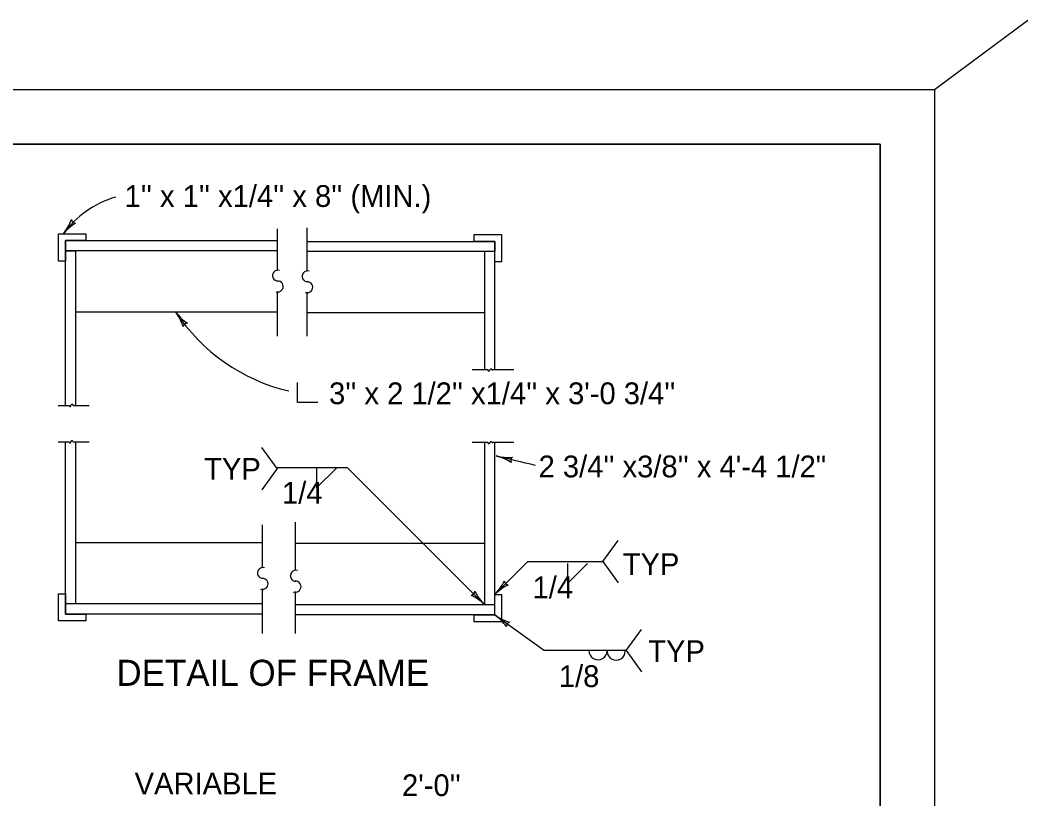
# Model space of a CAD drawing. Extents: x 999 to 1036.9, y 999.3 to 1022.6.
# Drawn here: x 1027.6 to 1036.86, y 1015.48 to 1022.64 of the extents above; entities that cross this region are included whole.
import ezdxf

# ---------------------------------------------------------------- set-up
doc = ezdxf.new("R2010")
doc.units = 0
for name, color, linetype in [('Level 1', 7, 'Continuous'), ('Level 10', 7, 'Continuous'), ('Level 11', 7, 'Continuous'), ('Level 14', 7, 'Continuous')]:
    doc.layers.add(name, color=color, linetype=linetype)

msp = doc.modelspace()

# ---------------------------------------------------------------- linework, layer by layer
at = {"layer": 'Level 1'}
for p, q in [((1029.9668, 1020.3411), (1029.9668, 1020.7218)), ((1030.2384, 1020.3345), (1030.2384, 1020.7305)), ((1027.9556, 1020.6749), (1028.2056, 1020.6749)), ((1027.9556, 1020.4249), (1027.9556, 1020.6749)), ((1028.0181, 1020.5187), (1028.0181, 1020.6124)), ((1028.2056, 1020.6124), (1028.0181, 1020.6124)), ((1028.0181, 1020.6124), (1028.0181, 1020.4249)), ((1028.0181, 1020.6124), (1029.9668, 1020.6124)), ((1028.2056, 1020.6749), (1028.2056, 1020.6124)), ((1030.2384, 1020.6048), (1031.9606, 1020.6048)), ((1031.7731, 1020.6048), (1031.7731, 1020.6673)), ((1031.7731, 1020.6673), (1032.0231, 1020.6673)), ((1031.9606, 1020.6048), (1031.7731, 1020.6048)), ((1031.9606, 1020.6048), (1031.9606, 1020.5111)), ((1031.9606, 1020.4173), (1031.9606, 1020.6048)), ((1032.0231, 1020.6673), (1032.0231, 1020.4173)), ((1028.0181, 1020.5187), (1028.1118, 1020.5187)), ((1028.0181, 1019.0982), (1028.0181, 1020.5187)), ((1029.9668, 1020.5187), (1028.0181, 1020.5187)), ((1028.1118, 1020.5187), (1028.1118, 1019.0982)), ((1031.9606, 1020.5111), (1030.2384, 1020.5111)), ((1031.9606, 1020.5111), (1031.8668, 1020.5111)), ((1031.8668, 1020.5111), (1031.8668, 1019.424)), ((1031.9606, 1019.424), (1031.9606, 1020.5111)), ((1028.0181, 1020.4249), (1027.9556, 1020.4249)), ((1032.0231, 1020.4173), (1031.9606, 1020.4173)), ((1029.967, 1020.1413), (1029.9668, 1020.1297)), ((1029.9668, 1019.7356), (1029.9668, 1020.1297)), ((1030.2386, 1020.1347), (1030.2384, 1020.1231)), ((1030.2384, 1019.7356), (1030.2384, 1020.1231)), ((1029.9668, 1019.9562), (1028.1126, 1019.9562)), ((1031.8678, 1019.9486), (1030.2384, 1019.9486)), ((1031.8967, 1019.424), (1031.7523, 1019.424)), ((1031.9366, 1019.424), (1031.9389, 1019.424)), ((1032.1351, 1019.424), (1031.9389, 1019.424)), ((1030.1493, 1019.1239), (1030.1493, 1019.3098)), ((1030.3354, 1019.1239), (1030.1493, 1019.1239)), ((1027.9528, 1019.0982), (1028.0495, 1019.0982)), ((1028.0894, 1019.0982), (1028.0918, 1019.0982)), ((1028.0918, 1019.0982), (1028.2373, 1019.0982)), ((1027.9528, 1018.7638), (1028.0483, 1018.7638)), ((1028.0181, 1017.2745), (1028.0181, 1018.7638)), ((1028.0883, 1018.7638), (1028.0906, 1018.7638)), ((1028.0906, 1018.7638), (1028.2373, 1018.7638)), ((1028.1118, 1018.7638), (1028.1118, 1017.2745)), ((1031.8967, 1018.7563), (1031.7523, 1018.7563)), ((1031.8668, 1018.7563), (1031.8668, 1017.2669)), ((1031.9366, 1018.7563), (1031.9389, 1018.7563)), ((1032.1351, 1018.7563), (1031.9389, 1018.7563)), ((1031.9606, 1017.2669), (1031.9606, 1018.7563)), ((1029.9635, 1018.5174), (1029.8228, 1018.7118)), ((1029.9635, 1018.5174), (1029.8228, 1018.3231)), ((1030.0181, 1018.5262), (1029.9623, 1018.5262)), ((1030.6077, 1018.5262), (1030.0181, 1018.5262)), ((1030.5133, 1018.5289), (1030.3248, 1018.3403)), ((1030.3248, 1018.5226), (1030.3248, 1018.3403)), ((1031.8668, 1017.2669), (1030.6077, 1018.5262)), ((1029.8281, 1017.6088), (1029.8281, 1018.0023)), ((1030.1308, 1017.5832), (1030.1308, 1018.0253)), ((1029.8281, 1017.837), (1028.1108, 1017.837)), ((1031.8688, 1017.8294), (1030.1308, 1017.8294)), ((1032.9537, 1017.6628), (1033.0943, 1017.8571)), ((1031.9606, 1017.3607), (1032.2637, 1017.6638)), ((1032.2637, 1017.6638), (1032.8533, 1017.6638)), ((1032.63, 1017.6453), (1032.63, 1017.463)), ((1032.8118, 1017.6448), (1032.63, 1017.463)), ((1032.8533, 1017.6638), (1032.9624, 1017.6638)), ((1032.9537, 1017.6628), (1033.0943, 1017.4684)), ((1027.9556, 1017.1183), (1027.9556, 1017.3683)), ((1027.9556, 1017.3683), (1028.0181, 1017.3683)), ((1028.0181, 1017.3683), (1028.0181, 1017.1808)), ((1029.8283, 1017.409), (1029.8281, 1017.3974)), ((1029.8281, 1017.0023), (1029.8281, 1017.3974)), ((1030.131, 1017.3833), (1030.1308, 1017.3718)), ((1030.1308, 1017.0023), (1030.1308, 1017.3718)), ((1031.9606, 1017.1732), (1031.9606, 1017.3607)), ((1031.9606, 1017.3607), (1032.0231, 1017.3607)), ((1032.0231, 1017.3607), (1032.0231, 1017.1107)), ((1028.0181, 1017.1808), (1028.0181, 1017.2745)), ((1029.8281, 1017.2745), (1028.0181, 1017.2745)), ((1031.9606, 1017.2669), (1030.1308, 1017.2669)), ((1028.0181, 1017.1808), (1028.2056, 1017.1808)), ((1029.8281, 1017.1808), (1028.0181, 1017.1808)), ((1028.2056, 1017.1808), (1028.2056, 1017.1183)), ((1031.9606, 1017.1732), (1030.1308, 1017.1732)), ((1031.7731, 1017.1107), (1031.7731, 1017.1732)), ((1031.7731, 1017.1732), (1031.9606, 1017.1732)), ((1031.9606, 1017.1732), (1032.4185, 1016.8453)), ((1028.2056, 1017.1183), (1027.9556, 1017.1183)), ((1032.0231, 1017.1107), (1031.7731, 1017.1107)), ((1033.1685, 1016.8453), (1033.3092, 1017.0397)), ((1033.1685, 1016.8453), (1032.4185, 1016.8453)), ((1033.1685, 1016.8453), (1033.3092, 1016.651))]:
    msp.add_line(p, q, dxfattribs=at)
for centre, radius, start, end in [((1028.7381, 1020.1336), 0.9162, 106.35176, 143.9279), ((1027.6337, 1020.9685), 0.4688, 320.92789, 339.59667), ((1028.11, 1020.8114), 0.0375, 189.70248, 271.81918), ((1028.3615, 1020.3776), 0.4688, 122.27504, 140.92178), ((1027.6337, 1020.9685), 0.4688, 320.91566, 320.92789), ((1029.9697, 1020.2911), 0.05, 72.80931, 271.04404), ((1030.2412, 1020.2845), 0.05, 72.80931, 271.04404), ((1029.9679, 1020.1912), 0.05, 268.98568, 93.09548), ((1030.2395, 1020.1846), 0.05, 268.98568, 93.09548), ((1029.9663, 1020.1163), 0.025, 86.27732, 131.85089), ((1030.2379, 1020.1097), 0.025, 86.27732, 131.85089), ((1029.4076, 1020.2361), 0.4688, 216.20722, 216.21944), ((1030.4607, 1020.8965), 1.711, 213.22128, 256.7472), ((1029.4076, 1020.2361), 0.4688, 216.21944, 234.88823), ((1028.6512, 1019.6821), 0.4688, 17.5666, 36.21333), ((1029.1347, 1019.8152), 0.0375, 84.99404, 167.11074), ((1031.9066, 1019.4246), 0.01, 162.80931, 1.04404), ((1031.9266, 1019.4242), 0.01, 358.98568, 183.09548), ((1031.9416, 1019.4239), 0.005, 176.27732, 221.85089), ((1028.0595, 1019.0987), 0.01, 162.80931, 1.04404), ((1028.0794, 1019.0984), 0.01, 358.98568, 183.09548), ((1028.0944, 1019.0981), 0.005, 176.27732, 221.85089), ((1028.0583, 1018.7644), 0.01, 162.80931, 1.04404), ((1028.0783, 1018.764), 0.01, 358.98568, 183.09548), ((1028.0933, 1018.7637), 0.005, 176.27732, 221.85089), ((1031.9066, 1018.7568), 0.01, 162.80931, 1.04404), ((1031.9266, 1018.7565), 0.01, 358.98568, 183.09548), ((1031.9416, 1018.7561), 0.005, 176.27732, 221.85089), ((1032.0824, 1019.0894), 0.4688, 256.4195, 256.43172), ((1011.2405, 931.9389), 89.1393, 76.312425, 76.551017), ((1032.0824, 1019.0894), 0.4688, 256.43172, 275.10051), ((1031.8624, 1018.1781), 0.4688, 57.77888, 76.42561), ((1032.1457, 1018.5919), 0.0375, 125.20632, 207.32301), ((1029.8309, 1017.5588), 0.05, 72.80931, 271.04404), ((1030.1337, 1017.5332), 0.05, 72.80931, 271.04404), ((1029.8292, 1017.459), 0.05, 268.98568, 93.09548), ((1030.1319, 1017.4333), 0.05, 268.98568, 93.09548), ((1031.6291, 1017.6921), 0.4688, 315, 333.66878), ((1032.292, 1017.0292), 0.4688, 116.34716, 134.99389), ((1032.0867, 1017.4867), 0.0375, 183.7746, 265.89129), ((1029.8275, 1017.384), 0.025, 86.27732, 131.85089), ((1030.1303, 1017.3584), 0.025, 86.27732, 131.85089), ((1031.7408, 1017.393), 0.0375, 273.7727, 355.88939), ((1031.5354, 1016.9355), 0.4688, 44.9981, 63.66689), ((1032.1983, 1017.5984), 0.4688, 206.34526, 224.99199), ((1031.6291, 1017.6921), 0.4688, 314.98778, 315), ((1031.5354, 1016.9355), 0.4688, 44.98588, 44.9981), ((1032.2335, 1017.5543), 0.4687, 234.38801, 234.40023), ((1032.2335, 1017.5543), 0.4687, 234.40023, 253.06901), ((1031.6877, 1016.792), 0.4687, 35.74739, 54.39412), ((1032.1055, 1017.0694), 0.0375, 103.17483, 185.29152), ((1032.9089, 1016.8439), 0.0833, 179.25371, 0.74779), ((1033.0758, 1016.841), 0.0833, 179.25221, 0.74629)]:
    msp.add_arc(centre, radius, start, end, dxfattribs=at)
at = {"layer": 'Level 10'}
for p, q in [((1007, 1021.5), (1035.5, 1021.5)), ((1035.5, 1021.5), (1035.5, 1000.5))]:
    msp.add_line(p, q, dxfattribs=at)
at = {"layer": 'Level 11'}
msp.add_lwpolyline([(1007, 1000.5), (1035.5, 1000.5), (1035.5, 1021.5), (1007, 1021.5)], close=True, dxfattribs=at)
at = {"layer": 'Level 14'}
for p, q in [((1036, 1022), (1036.8556, 1022.6382)), ((1000, 1022), (1036, 1022)), ((1036, 1022), (1036, 1000))]:
    msp.add_line(p, q, dxfattribs=at)

# ---------------------------------------------------------------- texts
at = {"layer": 'Level 1'}
for s, height, p in [("1'' x 1'' x1/4'' x 8'' (MIN.)", 0.2, (1028.5618, 1020.9221)), ("3'' x 2 1/2'' x1/4'' x 3'-0 3/4''", 0.2, (1030.439, 1019.1095)), ('TYP', 0.2, (1029.2923, 1018.4147)), ('2 3/4\'\' x3/8\'\' x 4\'-4 1/2"', 0.2, (1032.3633, 1018.4375)), ('1/4', 0.2, (1030.0073, 1018.1953)), ('TYP', 0.2, (1033.136, 1017.5408)), ('1/4', 0.2, (1032.3078, 1017.327)), ('TYP', 0.2, (1033.3699, 1016.7403)), ('DETAIL OF FRAME', 0.24, (1028.4865, 1016.5215)), ('1/8', 0.2, (1032.5495, 1016.5108)), ('VARIABLE', 0.2, (1028.6538, 1015.524)), ("2'-0''", 0.2, (1031.109, 1015.5088))]:
    msp.add_text(s, height=height, dxfattribs=at).set_placement(p)

doc.saveas('drawing.dxf')
